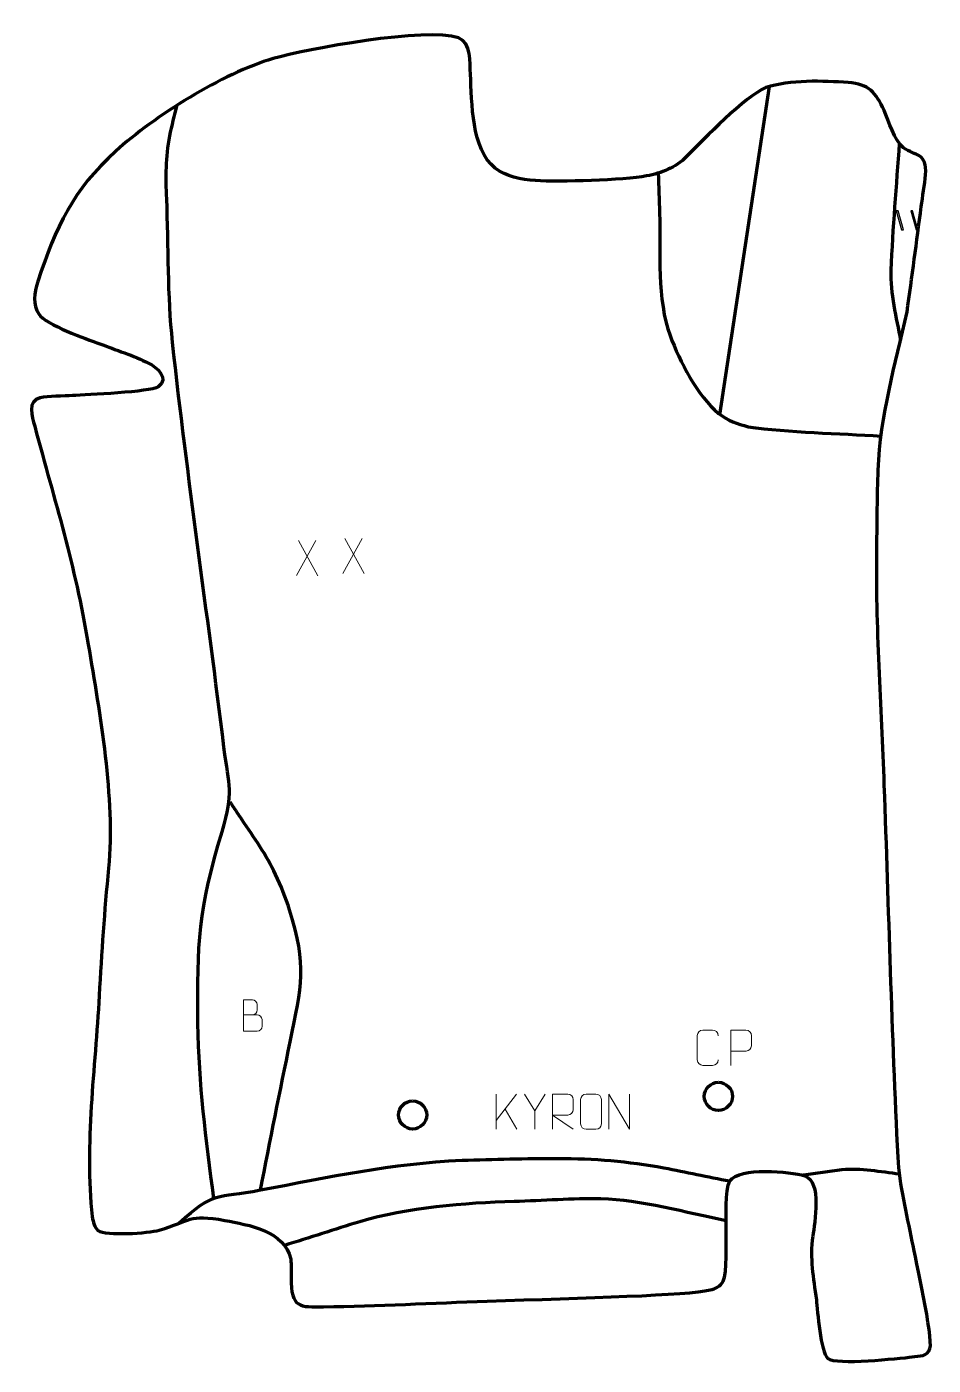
# Model space of a CAD drawing. Header units: millimetres. Extents: x 1003 to 1647, y 44 to 995.
import ezdxf

# ---------------------------------------------------------------- set-up
doc = ezdxf.new("R2010")
doc.units = ezdxf.units.MM
doc.header["$MEASUREMENT"] = 0
doc.layers.add('layer 1', color=7, linetype='Continuous', plot=False)
doc.layers.add('layer 2', color=7, linetype='Continuous')
doc.layers.add('layer 3', color=7, linetype='Continuous')

msp = doc.modelspace()

# ---------------------------------------------------------------- linework, layer by layer
at = {"layer": 'layer 1', "color": 250, "lineweight": 9}
for points in [[(1208.1888, 630.3239), (1208.1888, 630.3239), (1194.4482, 605.4281), (1194.4482, 605.4281)], [(1195.9028, 630.3239), (1195.9028, 630.3239), (1209.6434, 605.3704), (1209.6434, 605.3704)], [(1241.11, 631.8016), (1241.11, 631.8016), (1227.3694, 606.9058), (1227.3694, 606.9058)], [(1228.824, 631.8016), (1228.824, 631.8016), (1242.5646, 606.8481), (1242.5646, 606.8481)], [(1336.4375, 236.9868), (1336.4375, 236.9868), (1336.4375, 212.0332), (1336.4375, 212.0332)], [(1350.8137, 236.9868), (1350.8137, 236.9868), (1336.4375, 218.3471), (1336.4375, 218.3471)], [(1363.7876, 225.0881), (1363.7876, 225.0881), (1356.4667, 236.9868), (1356.4667, 236.9868)], [(1351.139, 212.129), (1351.139, 212.129), (1342.6685, 226.4426), (1342.6685, 226.4426)]]:
    msp.add_open_spline(points, degree=3, dxfattribs=at)
for points, knots in [([(1156.7291, 293.3907), (1159.9881, 293.3911), (1163.2475, 293.3911), (1166.5072, 293.3907), (1166.5072, 293.3907), (1168.2765, 293.3752), (1169.9994, 291.8202), (1169.9994, 289.9844), (1169.9994, 289.9844), (1169.9991, 288.9736), (1169.9991, 286.2423), (1169.9994, 285.2312), (1169.9994, 285.2312), (1170.0153, 283.5671), (1168.634, 281.7633), (1166.5546, 281.7785), (1166.5546, 281.7785), (1163.2946, 281.7788), (1160.0349, 281.7788), (1156.7756, 281.7785), (1156.7756, 281.7785), (1156.7756, 289.2289), (1156.7756, 296.679), (1156.7756, 304.1288), (1156.7756, 304.1288), (1158.9017, 304.1288), (1161.0281, 304.1288), (1163.1546, 304.1288), (1163.1546, 304.1288), (1164.6601, 304.1446), (1166.5381, 302.4334), (1166.554, 300.6757), (1166.554, 300.6757), (1166.5536, 298.8251), (1166.5536, 298.6944), (1166.554, 296.8435), (1166.554, 296.8435), (1166.5694, 294.9929), (1164.9085, 293.3752), (1163.1081, 293.3907)], [0, 0, 0, 0, 0.09090909, 0.09090909, 0.09090909, 0.09090909, 0.18181818, 0.18181818, 0.18181818, 0.18181818, 0.27272727, 0.27272727, 0.27272727, 0.27272727, 0.36363636, 0.36363636, 0.36363636, 0.36363636, 0.45454545, 0.45454545, 0.45454545, 0.45454545, 0.54545455, 0.54545455, 0.54545455, 0.54545455, 0.63636364, 0.63636364, 0.63636364, 0.63636364, 0.72727273, 0.72727273, 0.72727273, 0.72727273, 0.81818182, 0.81818182, 0.81818182, 0.81818182, 1, 1, 1, 1]), ([(1494.1395, 261.2796), (1493.9997, 258.9562), (1492.3225, 257.4766), (1490.1748, 257.4658), (1490.1748, 257.4658), (1487.8429, 257.4662), (1485.511, 257.4662), (1483.1795, 257.4658), (1483.1795, 257.4658), (1481.2545, 257.3604), (1479.2824, 259.2449), (1479.2936, 261.2622), (1479.2936, 261.2622), (1479.294, 267.0323), (1479.294, 272.802), (1479.2936, 278.5713), (1479.2936, 278.5713), (1479.2978, 280.7094), (1481.0445, 282.4286), (1483.1969, 282.4151), (1483.1969, 282.4151), (1485.5226, 282.4151), (1487.8487, 282.4151), (1490.1748, 282.4151), (1490.1748, 282.4151), (1492.1214, 282.4506), (1494.1128, 280.9591), (1494.1395, 278.5215)], [0, 0, 0, 0, 0.125, 0.125, 0.125, 0.125, 0.25, 0.25, 0.25, 0.25, 0.375, 0.375, 0.375, 0.375, 0.5, 0.5, 0.5, 0.5, 0.625, 0.625, 0.625, 0.625, 0.75, 0.75, 0.75, 0.75, 1, 1, 1, 1]), ([(1503.0905, 257.4614), (1503.0905, 257.4614), (1503.0905, 282.415), (1503.0905, 282.415), (1503.0905, 282.415), (1506.6855, 282.415), (1510.2808, 282.415), (1513.8762, 282.415), (1513.8762, 282.415), (1516.2014, 282.3771), (1517.7588, 280.887), (1517.7546, 278.5209), (1517.7546, 278.5209), (1517.7542, 276.4852), (1517.7542, 273.4259), (1517.7546, 271.3899), (1517.7546, 271.3899), (1517.7481, 269.5145), (1515.9359, 267.5726), (1513.9263, 267.5535), (1513.9263, 267.5535), (1513.9263, 267.5535), (1503.0905, 267.5535), (1503.0905, 267.5535)], [0, 0, 0, 0, 0.14285714, 0.14285714, 0.14285714, 0.14285714, 0.28571429, 0.28571429, 0.28571429, 0.28571429, 0.42857143, 0.42857143, 0.42857143, 0.42857143, 0.57142857, 0.57142857, 0.57142857, 0.57142857, 0.71428571, 0.71428571, 0.71428571, 0.71428571, 1, 1, 1, 1]), ([(1371.11, 236.9868), (1371.11, 236.9868), (1363.7876, 225.0881), (1363.7876, 225.0881), (1363.7876, 225.0881), (1363.7876, 225.0881), (1363.7883, 212.0332), (1363.7883, 212.0332)], [0, 0, 0, 0, 0.33333333, 0.33333333, 0.33333333, 0.33333333, 1, 1, 1, 1]), ([(1376.4563, 212.0333), (1376.4563, 212.0333), (1376.4563, 236.9868), (1376.4563, 236.9868), (1376.4563, 236.9868), (1380.0511, 236.9868), (1383.6466, 236.9868), (1387.2418, 236.9868), (1387.2418, 236.9868), (1389.5671, 236.9491), (1391.1244, 235.4591), (1391.1203, 233.0927), (1391.1203, 233.0927), (1391.1199, 231.0572), (1391.1199, 227.9978), (1391.1203, 225.9618), (1391.1203, 225.9618), (1391.1138, 224.0863), (1389.3015, 222.1445), (1387.292, 222.1254), (1387.292, 222.1254), (1387.292, 222.1254), (1376.4563, 222.1254), (1376.4563, 222.1254), (1376.4563, 222.1254), (1376.4563, 222.1254), (1391.111, 212.0333), (1391.111, 212.0333)], [0, 0, 0, 0, 0.125, 0.125, 0.125, 0.125, 0.25, 0.25, 0.25, 0.25, 0.375, 0.375, 0.375, 0.375, 0.5, 0.5, 0.5, 0.5, 0.625, 0.625, 0.625, 0.625, 0.75, 0.75, 0.75, 0.75, 1, 1, 1, 1]), ([(1400.2688, 236.9865), (1402.5945, 236.9865), (1404.9206, 236.9865), (1407.2467, 236.9865), (1407.2467, 236.9865), (1409.1933, 237.0221), (1411.1847, 235.5305), (1411.2114, 233.0929), (1411.2114, 233.0929), (1411.211, 227.346), (1411.211, 221.5987), (1411.2114, 215.851), (1411.2114, 215.851), (1411.0716, 213.5276), (1409.3944, 212.048), (1407.2467, 212.0372), (1407.2467, 212.0372), (1404.9148, 212.0376), (1402.5829, 212.0376), (1400.2514, 212.0372), (1400.2514, 212.0372), (1398.3264, 211.9318), (1396.3543, 213.8163), (1396.3655, 215.8336), (1396.3655, 215.8336), (1396.3658, 221.6037), (1396.3658, 227.3734), (1396.3655, 233.1427), (1396.3655, 233.1427), (1396.3697, 235.2808), (1398.1164, 237), (1400.2688, 236.9865)], [0, 0, 0, 0, 0.11111111, 0.11111111, 0.11111111, 0.11111111, 0.22222222, 0.22222222, 0.22222222, 0.22222222, 0.33333333, 0.33333333, 0.33333333, 0.33333333, 0.44444444, 0.44444444, 0.44444444, 0.44444444, 0.55555556, 0.55555556, 0.55555556, 0.55555556, 0.66666667, 0.66666667, 0.66666667, 0.66666667, 0.77777778, 0.77777778, 0.77777778, 0.77777778, 1, 1, 1, 1]), ([(1416.461, 212.0333), (1416.461, 212.0333), (1416.461, 236.9868), (1416.461, 236.9868), (1416.461, 236.9868), (1416.461, 236.9868), (1431.1158, 212.0333), (1431.1158, 212.0333), (1431.1158, 212.0333), (1431.1158, 212.0333), (1431.1158, 236.9868), (1431.1158, 236.9868)], [0, 0, 0, 0, 0.25, 0.25, 0.25, 0.25, 0.5, 0.5, 0.5, 0.5, 1, 1, 1, 1])]:
    msp.add_open_spline(points, degree=3, knots=knots, dxfattribs=at)
at = {"layer": 'layer 2', "color": 142, "lineweight": 200}
for centre in [(1494.2609, 235.4153), (1277.0377, 222.186)]:
    msp.add_ellipse(centre, major_axis=(0, 10), ratio=1, dxfattribs=at)
at = {"layer": 'layer 2', "color": 142, "lineweight": 158}
msp.add_open_spline([(1495.2997, 719.5809), (1495.2997, 719.5809), (1530.6732, 952.9778), (1530.6732, 952.9778)], degree=3, dxfattribs=at)
for points, knots in [([(1135.7616, 162.6809), (1130.2603, 205.44), (1125.023, 243.8552), (1124.4959, 287.2378), (1124.4959, 287.2378), (1123.7544, 344.2545), (1125.0288, 368.202), (1141.6017, 423.4331), (1141.6017, 423.4331), (1150.2684, 452.6853), (1146.4981, 454.45), (1142.9651, 483.5102), (1142.9651, 483.5102), (1131.2171, 579.3737), (1116.8884, 675.159), (1106.4387, 771.1321), (1106.4387, 771.1321), (1102.8203, 804.364), (1103.6954, 839.5233), (1102.2855, 873.1511), (1102.2855, 873.1511), (1101.6293, 888.8029), (1101.5405, 902.3854), (1104.4804, 917.8931), (1104.4804, 917.8931), (1105.9782, 925.167), (1107.9127, 932.3862), (1109.6375, 939.6139)], [0, 0, 0, 0, 0.125, 0.125, 0.125, 0.125, 0.25, 0.25, 0.25, 0.25, 0.375, 0.375, 0.375, 0.375, 0.5, 0.5, 0.5, 0.5, 0.625, 0.625, 0.625, 0.625, 0.75, 0.75, 0.75, 0.75, 1, 1, 1, 1]), ([(1622.7736, 912.6873), (1620.8229, 882.8232), (1617.9151, 852.2196), (1616.8878, 822.4015), (1616.8878, 822.4015), (1616.3221, 805.9793), (1620.7292, 788.5699), (1623.6717, 772.4174)], [0, 0, 0, 0, 0.33333333, 0.33333333, 0.33333333, 0.33333333, 1, 1, 1, 1]), ([(1451.5317, 891.4066), (1451.8552, 881.8927), (1452.1786, 872.3789), (1452.5021, 862.865), (1452.5021, 862.865), (1453.1659, 835.9117), (1450.5516, 801.1716), (1459.9619, 776.0058), (1459.9619, 776.0058), (1466.8014, 757.7149), (1479.2278, 733.1882), (1494.4412, 720.6633), (1494.4412, 720.6633), (1501.0466, 715.6112), (1507.4796, 713.1916), (1515.4627, 711.1898), (1515.4627, 711.1898), (1544.3262, 706.9552), (1579.8105, 706.6781), (1609.8522, 704.4694)], [0, 0, 0, 0, 0.16666667, 0.16666667, 0.16666667, 0.16666667, 0.33333333, 0.33333333, 0.33333333, 0.33333333, 0.5, 0.5, 0.5, 0.5, 0.66666667, 0.66666667, 0.66666667, 0.66666667, 1, 1, 1, 1]), ([(1168.8156, 168.6621), (1175.7443, 203.937), (1182.8157, 238.9747), (1190.0053, 274.1928), (1190.0053, 274.1928), (1198.1578, 314.1273), (1202.3419, 328.0224), (1189.5425, 367.9324), (1189.5425, 367.9324), (1186.7437, 376.5877), (1183.498, 384.7658), (1179.6652, 393.0128), (1179.6652, 393.0128), (1172.9084, 407.0226), (1164.5035, 419.2365), (1155.7782, 432.0361), (1155.7782, 432.0361), (1153.5305, 435.3332), (1151.2922, 438.6345), (1149.0659, 441.9461), (1149.0659, 441.9461), (1149.0659, 441.9461), (1148.2343, 443.1853), (1148.2343, 443.1853), (1148.2343, 443.1853), (1148.2343, 443.1853), (1147.3952, 444.4364), (1147.3952, 444.4364)], [0, 0, 0, 0, 0.125, 0.125, 0.125, 0.125, 0.25, 0.25, 0.25, 0.25, 0.375, 0.375, 0.375, 0.375, 0.5, 0.5, 0.5, 0.5, 0.625, 0.625, 0.625, 0.625, 0.75, 0.75, 0.75, 0.75, 1, 1, 1, 1]), ([(1111.0041, 145.2333), (1135.9816, 168.3081), (1137.2635, 163.0047), (1168.9946, 168.9252), (1168.9946, 168.9252), (1218.3811, 178.1399), (1261.5159, 187.9306), (1312.259, 189.9757), (1312.259, 189.9757), (1334.3543, 190.8291), (1357.8878, 191.3797), (1379.984, 191.3344), (1379.984, 191.3344), (1406.0955, 191.2809), (1429.8498, 189.4357), (1455.5589, 184.6587), (1455.5589, 184.6587), (1471.1817, 181.6792), (1486.7413, 178.364), (1502.3467, 175.2904)], [0, 0, 0, 0, 0.16666667, 0.16666667, 0.16666667, 0.16666667, 0.33333333, 0.33333333, 0.33333333, 0.33333333, 0.5, 0.5, 0.5, 0.5, 0.66666667, 0.66666667, 0.66666667, 0.66666667, 1, 1, 1, 1]), ([(1623.0018, 180.0862), (1609.4177, 181.7332), (1595.665, 184.5536), (1581.9587, 183.1376), (1581.9587, 183.1376), (1572.8625, 182.1979), (1563.8612, 180.6528), (1554.8037, 179.458), (1554.8037, 179.458), (1554.8037, 179.458), (1554.1635, 179.3736), (1554.1635, 179.3736)], [0, 0, 0, 0, 0.25, 0.25, 0.25, 0.25, 0.5, 0.5, 0.5, 0.5, 1, 1, 1, 1]), ([(1499.7431, 146.9777), (1471.8748, 152.7072), (1438.8824, 161.9518), (1410.8614, 162.5686), (1410.8614, 162.5686), (1390.7301, 163.0117), (1369.4974, 161.2785), (1349.193, 160.7197), (1349.193, 160.7197), (1313.8875, 159.7481), (1273.3092, 156.2028), (1239.4054, 146.2842), (1239.4054, 146.2842), (1221.6499, 141.0149), (1203.7252, 134.9909), (1185.9393, 129.5113)], [0, 0, 0, 0, 0.2, 0.2, 0.2, 0.2, 0.4, 0.4, 0.4, 0.4, 0.6, 0.6, 0.6, 0.6, 1, 1, 1, 1])]:
    msp.add_open_spline(points, degree=3, knots=knots, dxfattribs=at)
at = {"layer": 'layer 2', "color": 142}
for points in [[(1624.4666, 851.015), (1624.4666, 851.015), (1620.6448, 864.6774), (1620.6448, 864.6774), (1620.6448, 864.6774), (1620.6448, 864.6774), (1621.9433, 864.6774), (1621.9433, 864.6774), (1621.9433, 864.6774), (1621.9433, 864.6774), (1625.7651, 851.015), (1625.7651, 851.015), (1625.7651, 851.015), (1625.7651, 851.015), (1624.4666, 851.015), (1624.4666, 851.015)], [(1634.7257, 851.015), (1634.7257, 851.015), (1630.9038, 864.6774), (1630.9038, 864.6774), (1630.9038, 864.6774), (1630.9038, 864.6774), (1632.2023, 864.6774), (1632.2023, 864.6774), (1632.2023, 864.6774), (1632.2023, 864.6774), (1636.0242, 851.015), (1636.0242, 851.015), (1636.0242, 851.015), (1636.0242, 851.015), (1634.7257, 851.015), (1634.7257, 851.015)]]:
    msp.add_open_spline(points, degree=3, knots=[0, 0, 0, 0, 0.2, 0.2, 0.2, 0.2, 0.4, 0.4, 0.4, 0.4, 0.6, 0.6, 0.6, 0.6, 1, 1, 1, 1], dxfattribs=at)
at = {"layer": 'layer 3', "color": 242, "lineweight": 158}
msp.add_open_spline([(1628.3542, 792.763), (1619.9472, 754.4559), (1609.3557, 720.0216), (1607.8312, 680.367), (1607.8312, 680.367), (1607.1409, 662.4112), (1607.1762, 643.8407), (1606.8491, 625.7872), (1606.8491, 625.7872), (1606.0305, 569.9334), (1610.0903, 512.5726), (1612.1653, 456.5981), (1612.1653, 456.5981), (1615.4201, 368.5785), (1617.511, 280.1547), (1621.93, 192.2265), (1621.93, 192.2265), (1622.9609, 171.7137), (1628.1838, 152.3893), (1632.0001, 132.3267), (1632.0001, 132.3267), (1634.4328, 119.6645), (1646.9259, 64.564), (1644.6016, 56.1607), (1644.6016, 56.1607), (1643.0528, 50.561), (1637.2013, 50.9937), (1631.9722, 50.3398), (1631.9722, 50.3398), (1622.4715, 49.1799), (1577.7646, 44.3905), (1572.0452, 49.1975), (1572.0452, 49.1975), (1566.6287, 53.75), (1564.8049, 82.8542), (1563.9068, 90.8751), (1563.9068, 90.8751), (1561.6954, 106.6327), (1559.0579, 120.1901), (1561.3296, 136.1631), (1561.3296, 136.1631), (1562.6844, 145.6897), (1567.9548, 174.9504), (1555.7094, 178.9224), (1555.7094, 178.9224), (1545.1199, 182.3572), (1509.4331, 185.2819), (1502.3467, 175.2904), (1502.3467, 175.2904), (1498.6701, 168.9186), (1499.942, 148.163), (1499.778, 139.6705), (1499.778, 139.6705), (1499.6777, 132.0153), (1500.5946, 109.9334), (1497.6474, 104.1117), (1497.6474, 104.1117), (1495.9049, 100.6696), (1492.4095, 98.8326), (1488.3128, 97.8452), (1488.3128, 97.8452), (1472.8342, 94.1143), (1399.1799, 92.2264), (1330.0352, 89.8862), (1330.0352, 89.8862), (1291.4549, 88.5743), (1252.2442, 86.5061), (1213.7132, 85.9518), (1213.7132, 85.9518), (1197.2015, 85.7143), (1190.3379, 84.7281), (1190.6193, 106.696), (1190.6193, 106.696), (1190.681, 111.5091), (1190.8937, 114.9665), (1190.3746, 119.8624), (1190.3746, 119.8624), (1186.0838, 139.8548), (1160.4708, 144.1665), (1143.5126, 147.2838), (1143.5126, 147.2838), (1117.6379, 152.0402), (1119.7346, 146.9893), (1096.828, 140.34), (1096.828, 140.34), (1089.5037, 138.2837), (1059.1182, 136.0377), (1053.3726, 140.2339), (1053.3726, 140.2339), (1051.0264, 142.4279), (1049.9217, 146.0204), (1049.4066, 149.9783), (1049.4066, 149.9783), (1043.6394, 201.3466), (1051.5597, 255.4304), (1054.3336, 307.0812), (1054.3336, 307.0812), (1055.9724, 337.5957), (1057.9752, 367.1026), (1060.9575, 397.5324), (1060.9575, 397.5324), (1065.6824, 447.6541), (1054.8067, 506.6648), (1046.5336, 556.5021), (1046.5336, 556.5021), (1036.9579, 614.1855), (1023.0953, 656.7082), (1008.491, 711.5394), (1008.491, 711.5394), (1006.5998, 718.6397), (1002.8491, 729.6092), (1012.4567, 731.7471), (1012.4567, 731.7471), (1017.5194, 732.8736), (1029.4421, 732.9351), (1035.4441, 733.3446), (1035.4441, 733.3446), (1045.4916, 733.9949), (1090.6274, 735.7222), (1096.3297, 739.589), (1096.3297, 739.589), (1104.7531, 745.3009), (1095.1779, 753.5047), (1089.3232, 756.4657), (1089.3232, 756.4657), (1079.2856, 761.5422), (1065.4922, 766.0638), (1054.7317, 770.1249), (1054.7317, 770.1249), (1044.8686, 773.8316), (1016.7227, 783.3205), (1011.3524, 791.3577), (1011.3524, 791.3577), (1007.0128, 797.8524), (1008.0912, 806.187), (1010.8087, 814.5051), (1010.8087, 814.5051), (1023.5436, 853.484), (1035.462, 879.0678), (1066.102, 907.0937), (1066.102, 907.0937), (1093.16, 931.5684), (1141.9001, 962.3102), (1177.9004, 972.7909), (1177.9004, 972.7909), (1200.8048, 979.4589), (1287.6352, 995.3866), (1309.5654, 987.4916), (1309.5654, 987.4916), (1319.2116, 984.0188), (1317.4699, 970.1866), (1318.0449, 961.7012), (1318.0449, 961.7012), (1319.3191, 941.5449), (1318.4148, 908.4885), (1335.7627, 894.8831), (1335.7627, 894.8831), (1343.543, 889.1092), (1353.6822, 886.799), (1364.4285, 886.0693), (1364.4285, 886.0693), (1381.1429, 884.9343), (1426.9939, 886.3125), (1443.2402, 889.371), (1443.2402, 889.371), (1453.9509, 891.3873), (1463.9451, 895.3531), (1471.6828, 903.179), (1471.6828, 903.179), (1483.9966, 915.6331), (1513.2131, 945.8669), (1528.044, 952.1627), (1528.044, 952.1627), (1544.4761, 957.7027), (1569.1881, 957.0584), (1586.5364, 955.7262), (1586.5364, 955.7262), (1601.1262, 954.6058), (1606.1788, 948.7995), (1612.0244, 935.9116), (1612.0244, 935.9116), (1615.5432, 928.1537), (1619.2667, 914.8762), (1625.7311, 909.4682), (1625.7311, 909.4682), (1634.304, 903.3065), (1642.8048, 906.0515), (1641.4425, 890.1425), (1641.4425, 890.1425), (1640.852, 883.247), (1639.3289, 874.7174), (1638.404, 867.6172), (1638.404, 867.6172), (1635.1522, 842.6531), (1631.7522, 817.7076), (1628.3542, 792.763)], degree=3, knots=[0, 0, 0, 0, 0.02, 0.02, 0.02, 0.02, 0.04, 0.04, 0.04, 0.04, 0.06, 0.06, 0.06, 0.06, 0.08, 0.08, 0.08, 0.08, 0.1, 0.1, 0.1, 0.1, 0.12, 0.12, 0.12, 0.12, 0.14, 0.14, 0.14, 0.14, 0.16, 0.16, 0.16, 0.16, 0.18, 0.18, 0.18, 0.18, 0.2, 0.2, 0.2, 0.2, 0.22, 0.22, 0.22, 0.22, 0.24, 0.24, 0.24, 0.24, 0.26, 0.26, 0.26, 0.26, 0.28, 0.28, 0.28, 0.28, 0.3, 0.3, 0.3, 0.3, 0.32, 0.32, 0.32, 0.32, 0.34, 0.34, 0.34, 0.34, 0.36, 0.36, 0.36, 0.36, 0.38, 0.38, 0.38, 0.38, 0.4, 0.4, 0.4, 0.4, 0.42, 0.42, 0.42, 0.42, 0.44, 0.44, 0.44, 0.44, 0.46, 0.46, 0.46, 0.46, 0.48, 0.48, 0.48, 0.48, 0.5, 0.5, 0.5, 0.5, 0.52, 0.52, 0.52, 0.52, 0.54, 0.54, 0.54, 0.54, 0.56, 0.56, 0.56, 0.56, 0.58, 0.58, 0.58, 0.58, 0.6, 0.6, 0.6, 0.6, 0.62, 0.62, 0.62, 0.62, 0.64, 0.64, 0.64, 0.64, 0.66, 0.66, 0.66, 0.66, 0.68, 0.68, 0.68, 0.68, 0.7, 0.7, 0.7, 0.7, 0.72, 0.72, 0.72, 0.72, 0.74, 0.74, 0.74, 0.74, 0.76, 0.76, 0.76, 0.76, 0.78, 0.78, 0.78, 0.78, 0.8, 0.8, 0.8, 0.8, 0.82, 0.82, 0.82, 0.82, 0.84, 0.84, 0.84, 0.84, 0.86, 0.86, 0.86, 0.86, 0.88, 0.88, 0.88, 0.88, 0.9, 0.9, 0.9, 0.9, 0.92, 0.92, 0.92, 0.92, 0.94, 0.94, 0.94, 0.94, 0.96, 0.96, 0.96, 0.96, 1, 1, 1, 1], dxfattribs=at)

doc.saveas('drawing.dxf')
